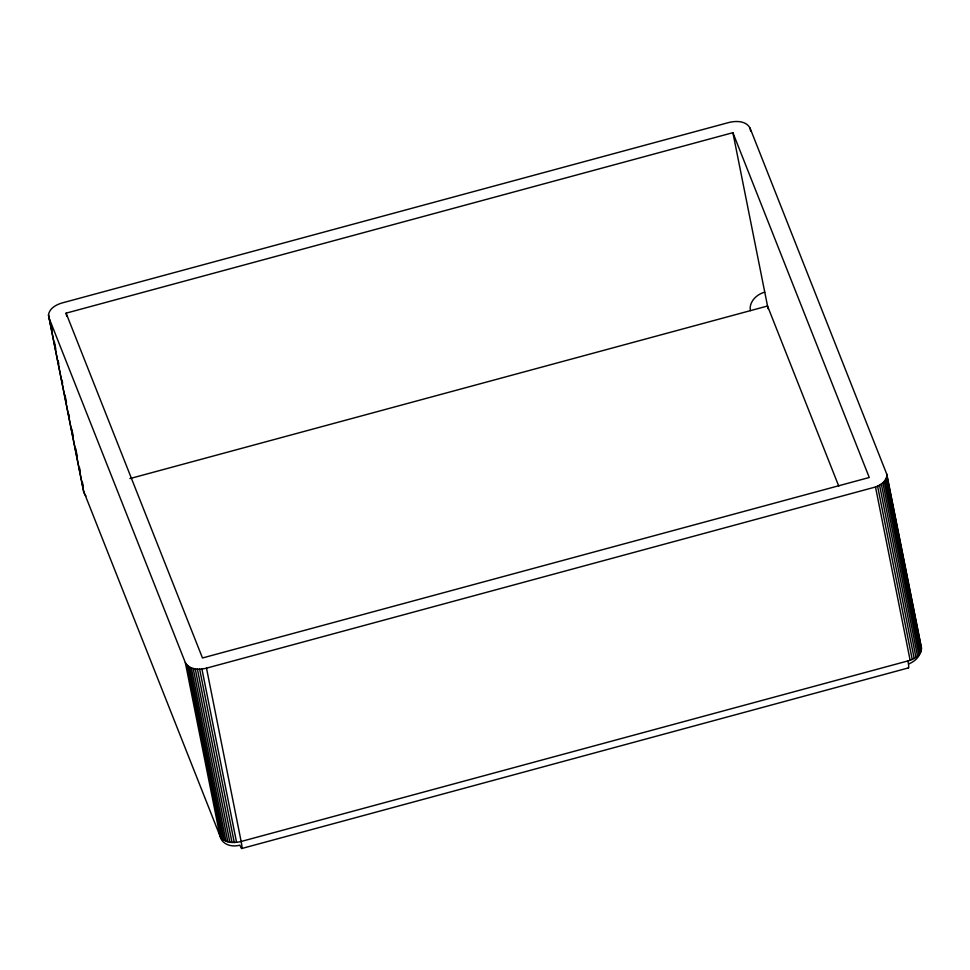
<?xml version="1.0" encoding="UTF-8"?>
<svg xmlns="http://www.w3.org/2000/svg" width="970" height="970" viewBox="0 0 970 970"><rect width="100%" height="100%" fill="white"/><g stroke="black" fill="none" stroke-linecap="round" stroke-linejoin="round"><path stroke-width="1.45" d="M48.5 315.007C49.3 308.327 56.272 304.665 62.068 302.967L728.858 122.499C735.963 120.729 746.076 120.656 750.028 128.052L886.786 474.221L921.415 647.56C922.021 654.059 915.51 658.363 910.139 660.327L241.142 841.487C234.037 843.257 223.924 843.33 219.972 835.934L83.59 491.135L48.5 315.007L83.59 491.135A17.824 14.053 -21.6 0 0 85.954 496.082M83.129 488.334L83.359 486.879M48.961 317.808L185.331 662.607C189.296 670.003 199.408 669.93 206.501 668.16L875.498 487.001C880.881 485.024 887.38 480.732 886.786 474.221M241.76 848.507L908.514 667.881M66.093 313.164L732.896 132.684L869.265 477.495L202.475 657.975L66.093 313.164L66.688 316.123M129.931 478.586L767.525 306.011L838.771 486.164M921.415 647.56L919.778 643.401M886.871 475.652L921.5 648.978M886.641 477.107L921.282 650.433M886.131 478.574L920.76 651.901M885.319 480.017L919.948 653.343M884.24 481.423L918.869 654.75M882.894 482.757L917.535 656.084M881.33 484.006L915.959 657.333M879.547 485.133L914.189 658.46M877.595 486.14L912.236 659.467M875.498 487.001L910.139 660.327M750.028 128.052L750.622 131.011M732.896 132.684L768.082 308.787M206.501 668.16L241.142 841.487A17.824 1.552 74.9 0 1 239.881 845.161A17.824 14.053 -21.6 0 1 219.972 835.934L185.331 662.607M201.93 669.021L236.559 842.348M199.638 669.167L234.267 842.493M197.395 669.118L232.024 842.445M195.237 668.888L229.866 842.215M193.2 668.463L227.841 841.79M191.333 667.857L225.962 841.184M189.647 667.081L224.276 840.408M188.18 666.16L222.809 839.486M186.955 665.093L221.596 838.419M51.386 326.878L51.98 329.849M54.344 341.695L55.823 349.103M58.188 360.949L58.782 363.92M62.044 380.216L62.638 383.174M65.002 395.032L66.481 402.429M68.846 414.287L69.44 417.245M71.816 429.104L73.296 436.512M75.66 448.358L77.139 455.767M79.504 467.613L80.098 470.583M82.462 482.429L83.056 485.4M907.896 660.934A17.666 1.54 74.9 0 1 908.284 667.784M750.392 310.655A17.824 14.053 -21.6 0 1 764.76 292.152M921.1 648.057A17.666 13.932 -21.6 0 1 908.841 663.856"/></g></svg>
